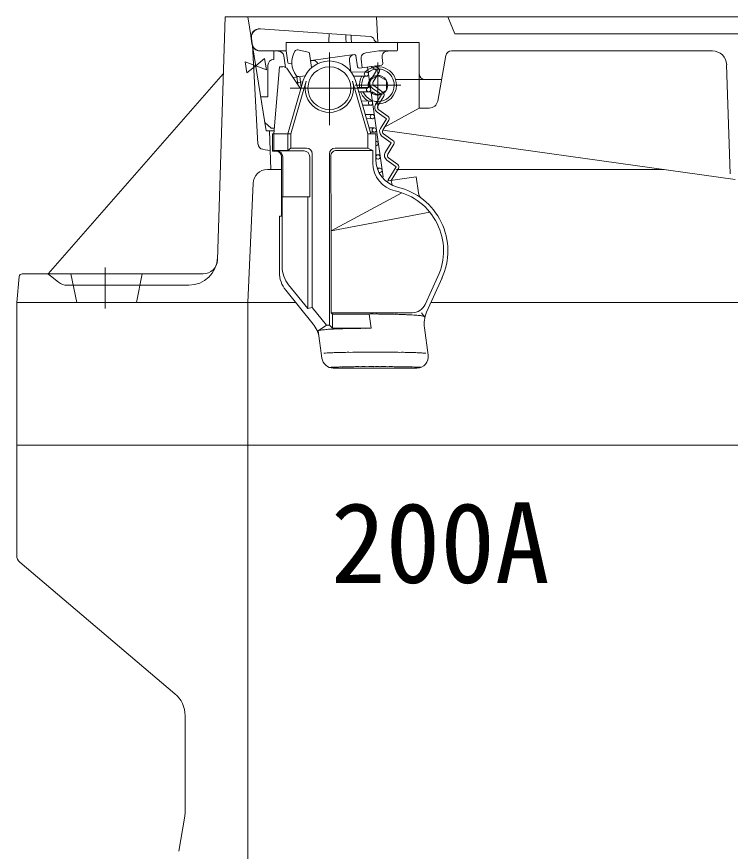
# Model space of a CAD drawing. Units: millimetres at full size, sheet at 1:20; details may follow other scales. Extents: x -4514 to 4514, y -3160 to 3160.
# Drawn here: x -3897.8 to -3647.8, y 2207.5 to 2499.6 of the extents above; entities that cross this region are included whole.
import ezdxf
from ezdxf.enums import TextEntityAlignment as Align

# ---------------------------------------------------------------- set-up
doc = ezdxf.new("R2010")
doc.units = ezdxf.units.MM
doc.header["$LTSCALE"] = 20
doc.layers.add('0-7_TEMP01', color=3, linetype='Continuous', lineweight=18)
doc.layers.add('0-9_躯体', color=7, linetype='Continuous', lineweight=9)
doc.layers.add('0-F_注釈', color=1, linetype='Continuous')
doc.styles.add('ＭＳ ゴシック', font='')
doc.styles.get('ＭＳ ゴシック').set_extended_font_data('MS Gothic')

msp = doc.modelspace()

# ---------------------------------------------------------------- linework, layer by layer
at = {"layer": '0-7_TEMP01'}
for p, q in [((-3788.24, 2487.14), (-3788.24, 2461.64)), ((-3771.24, 2483.64), (-3771.24, 2467.65)), ((-3801.96, 2474.64), (-3774.79, 2474.64)), ((-3779.25, 2475.64), (-3763.24, 2475.64)), ((-3866.75, 2411.84), (-3866.75, 2397.47))]:
    msp.add_line(p, q, dxfattribs=at)
at = {"layer": '0-9_躯体'}
for p, q in [((-3824.75, 2499.64), (-3827.47, 2414.49)), ((-3824.75, 2499.64), (-3308.74, 2499.64)), ((-3316.75, 2499.64), (-3816.75, 2499.64)), ((-3810.41, 2459.65), (-3816.75, 2499.64)), ((-3810.88, 2462.65), (-3816.75, 2499.64)), ((-3771.74, 2499.64), (-3771.24, 2490.65)), ((-3746.74, 2499.64), (-3744.25, 2493.65)), ((-3773.92, 2492.72), (-3812.5, 2495.39)), ((-3815.42, 2490.22), (-3815.68, 2491.99)), ((-3815.27, 2490.22), (-3815.52, 2491.97)), ((-3788.39, 2492.22), (-3788.36, 2492.61)), ((-3788.39, 2492.22), (-3788.39, 2490.64)), ((-3788.36, 2492.61), (-3788.34, 2492.88)), ((-3788.32, 2493.2), (-3788.32, 2493.34)), ((-3782.52, 2492.06), (-3782.51, 2492.35)), ((-3782.52, 2492.06), (-3782.38, 2490.64)), ((-3782.51, 2492.35), (-3782.49, 2492.53)), ((-3782.49, 2492.53), (-3782.48, 2492.7)), ((-3782.48, 2492.7), (-3782.47, 2492.85)), ((-3780.6, 2491.99), (-3780.43, 2490.64)), ((-3404.25, 2493.65), (-3744.25, 2493.65)), ((-3815.16, 2489.64), (-3813.24, 2455.07)), ((-3764.68, 2490.64), (-3803.39, 2490.64)), ((-3803.39, 2490.64), (-3803.39, 2487.64)), ((-3771.24, 2490.65), (-3756.75, 2490.65)), ((-3764.38, 2487.94), (-3764.38, 2490.34)), ((-3756.75, 2490.65), (-3756.75, 2467.65)), ((-3803.39, 2487.64), (-3812.45, 2487.64)), ((-3807.74, 2487.64), (-3807.74, 2484.65)), ((-3803.39, 2487.64), (-3802.83, 2483.66)), ((-3799.23, 2487.99), (-3795.61, 2487.21)), ((-3795.22, 2486.79), (-3794.53, 2481.88)), ((-3794.57, 2484.32), (-3779.52, 2486.43)), ((-3775.42, 2487), (-3770.94, 2487.64)), ((-3770.94, 2487.64), (-3764.68, 2487.64)), ((-3654.08, 2487.65), (-3745.44, 2487.65)), ((-3804.19, 2485.91), (-3803.62, 2481.91)), ((-3802.26, 2483.24), (-3801.38, 2483.36)), ((-3794.57, 2484.32), (-3794.37, 2484.34)), ((-3781.22, 2484.17), (-3780.68, 2480.38)), ((-3778.95, 2486.01), (-3778.39, 2482.04)), ((-3777.11, 2484.74), (-3776.7, 2481.78)), ((-3769.77, 2485.36), (-3769.49, 2483.3)), ((-3747.41, 2486), (-3750.3, 2470.1)), ((-3809.75, 2482.64), (-3809.75, 2471.64)), ((-3807.74, 2458.64), (-3805.75, 2482.14)), ((-3807.74, 2458.64), (-3805.75, 2482.14)), ((-3805.75, 2482.14), (-3804.52, 2482.14)), ((-3805.75, 2482.14), (-3804.52, 2482.14)), ((-3798.22, 2474.33), (-3802.85, 2481.26)), ((-3780.6, 2480.32), (-3775.36, 2480.27)), ((-3769.91, 2482.73), (-3777.83, 2481.61)), ((-3774.84, 2482), (-3769.45, 2443.59)), ((-3771.69, 2480.77), (-3773.79, 2477.36)), ((-3773.68, 2482.2), (-3771.69, 2480.77)), ((-3770.84, 2480.26), (-3772.93, 2476.83)), ((-3772.25, 2482.4), (-3771.11, 2481.59)), ((-3649.09, 2482.81), (-3647.81, 2444.58)), ((-3886.74, 2409.65), (-3825.39, 2479.64)), ((-3802.74, 2458.64), (-3797.38, 2477.28)), ((-3796.68, 2478.97), (-3800.95, 2478.37)), ((-3799.61, 2478.52), (-3799.28, 2476.18)), ((-3798.62, 2478.67), (-3798.09, 2474.86)), ((-3798.22, 2474.33), (-3797.38, 2477.28)), ((-3779.72, 2478.83), (-3775.15, 2478.78)), ((-3773.74, 2458.64), (-3779.12, 2477.28)), ((-3771.24, 2479.08), (-3774.24, 2477.34)), ((-3774.24, 2477.34), (-3774.24, 2474.83)), ((-3771.24, 2479.08), (-3768.25, 2477.34)), ((-3768.25, 2477.34), (-3768.25, 2473.95)), ((-3765.15, 2477.64), (-3749.16, 2477.64)), ((-3754.74, 2477.64), (-3748.93, 2477.64)), ((-3801.74, 2458.64), (-3796.41, 2477.02)), ((-3799.69, 2476.53), (-3797.48, 2476.87)), ((-3799.28, 2476.17), (-3799.38, 2476.05)), ((-3774.75, 2458.64), (-3780.08, 2477.02)), ((-3778.41, 2474.86), (-3774.59, 2474.82)), ((-3773.24, 2474.68), (-3769.98, 2472.35)), ((-3772.66, 2475.5), (-3769.39, 2473.16)), ((-3812.31, 2471.64), (-3809.75, 2471.64)), ((-3777.99, 2473.37), (-3774.39, 2473.34)), ((-3771.24, 2472.22), (-3773.26, 2473.38)), ((-3769.98, 2472.35), (-3772.07, 2468.93)), ((-3771.24, 2472.22), (-3768.25, 2473.95)), ((-3769.12, 2471.83), (-3771.22, 2468.4)), ((-3777.05, 2470.14), (-3773.94, 2470.12)), ((-3776.61, 2468.66), (-3773.73, 2468.64)), ((-3771.53, 2466.26), (-3768.27, 2463.93)), ((-3770.94, 2467.07), (-3767.69, 2464.74)), ((-3756.75, 2467.65), (-3769.15, 2460.82)), ((-3756.75, 2467.65), (-3753.25, 2467.65)), ((-3775.69, 2465.44), (-3773.28, 2465.42)), ((-3775.27, 2463.95), (-3773.06, 2463.93)), ((-3768.27, 2463.93), (-3770.36, 2460.5)), ((-3767.41, 2463.4), (-3769.51, 2459.98)), ((-3808.57, 2460.64), (-3810.88, 2462.65)), ((-3808.57, 2460.64), (-3807.55, 2460.64)), ((-3774.34, 2460.73), (-3772.61, 2460.72)), ((-3769.47, 2459.88), (-3646.09, 2442.66)), ((-3810.41, 2459.65), (-3807.62, 2459.65)), ((-3809.24, 2459.65), (-3808.74, 2446.14)), ((-3808.11, 2458.64), (-3801.74, 2458.64)), ((-3808.11, 2458.64), (-3808.11, 2452.58)), ((-3808.11, 2458.64), (-3808.11, 2452.58)), ((-3807.74, 2458.64), (-3807.74, 2452.83)), ((-3802.74, 2458.64), (-3802.74, 2452.83)), ((-3801.74, 2458.64), (-3801.74, 2453.65)), ((-3774.75, 2458.64), (-3771.99, 2458.64)), ((-3774.75, 2458.64), (-3774.75, 2453.65)), ((-3773.89, 2459.24), (-3772.4, 2459.23)), ((-3771.99, 2458.64), (-3771.99, 2449.72)), ((-3769.81, 2457.83), (-3766.55, 2455.5)), ((-3769.23, 2458.64), (-3765.97, 2456.31)), ((-3766.55, 2455.5), (-3768.64, 2452.07)), ((-3765.7, 2454.98), (-3767.79, 2451.55)), ((-3811.57, 2453.21), (-3808.99, 2452.78)), ((-3807.74, 2452.83), (-3808.11, 2452.58)), ((-3806.99, 2452.58), (-3808.11, 2452.58)), ((-3802.74, 2452.83), (-3807.74, 2452.83)), ((-3797.11, 2452.64), (-3806.75, 2452.64)), ((-3801.74, 2453.65), (-3802.74, 2452.83)), ((-3796.24, 2453.65), (-3801.74, 2453.65)), ((-3794.25, 2451.64), (-3794.25, 2397.82)), ((-3788.24, 2451.64), (-3788.24, 2391.64)), ((-3774.75, 2453.65), (-3786.24, 2453.65)), ((-3772.99, 2452.83), (-3785.74, 2452.83)), ((-3771.99, 2451.31), (-3771.29, 2451.3)), ((-3804.99, 2450.58), (-3804.99, 2429.85)), ((-3804.57, 2450.64), (-3804.57, 2436.64)), ((-3795.11, 2450.64), (-3795.11, 2436.64)), ((-3787.75, 2450.82), (-3787.62, 2424.64)), ((-3771.99, 2449.83), (-3771.08, 2449.82)), ((-3768.1, 2449.4), (-3764.84, 2447.07)), ((-3767.52, 2450.22), (-3764.26, 2447.88)), ((-3809.95, 2446.14), (-3804.98, 2446.14)), ((-3771.49, 2446.61), (-3770.63, 2446.61)), ((-3764.84, 2447.07), (-3767.62, 2442.52)), ((-3763.98, 2446.55), (-3766.56, 2442.33)), ((-3764.75, 2446.14), (-3671.03, 2446.14)), ((-3770.86, 2445.12), (-3770.42, 2445.11)), ((-3757.84, 2443.56), (-3768.43, 2442.08)), ((-3768.42, 2442.06), (-3766.56, 2442.33)), ((-3767.62, 2442.52), (-3767.55, 2442.2)), ((-3766.56, 2442.33), (-3766.22, 2440.66)), ((-3757.84, 2443.56), (-3757.05, 2437.98)), ((-3816.75, 2399.64), (-3814.95, 2441.36)), ((-3804.99, 2436.64), (-3795.11, 2436.64)), ((-3804.74, 2436.64), (-3804.74, 2412.11)), ((-3795.74, 2436.64), (-3795.74, 2397.45)), ((-3762.82, 2438), (-3787.62, 2424.64)), ((-3753.05, 2431.19), (-3787.62, 2424.64)), ((-3805.75, 2429.85), (-3804.99, 2429.85)), ((-3805.75, 2429.85), (-3805.75, 2410.17)), ((-3787.62, 2424.64), (-3787.62, 2396.02)), ((-3896.84, 2408.75), (-3897.75, 2399.64)), ((-3895.84, 2409.65), (-3832.46, 2409.65)), ((-3885.93, 2408.98), (-3883.12, 2406.74)), ((-3878.75, 2409.65), (-3876.74, 2399.64)), ((-3853.75, 2409.65), (-3855.75, 2399.64)), ((-3754.67, 2398.94), (-3750.2, 2408.68)), ((-3754.18, 2396.16), (-3748.76, 2408.23)), ((-3748.84, 2408.06), (-3748.8, 2408.15)), ((-3879.99, 2405.64), (-3837.43, 2405.64)), ((-3795.74, 2397.45), (-3802.51, 2405.81)), ((-3793.95, 2392.07), (-3803.51, 2403.87)), ((-3897.75, 2399.64), (-3800.18, 2399.64)), ((-3897.75, 2399.64), (-3897.75, 2349.64)), ((-3816.75, 2399.64), (-3816.75, 2349.64)), ((-3752.51, 2399.64), (-3316.75, 2399.64)), ((-3794.25, 2397.82), (-3795.74, 2397.45)), ((-3789.24, 2391.64), (-3794.25, 2397.82)), ((-3787.17, 2395.57), (-3787.62, 2396.02)), ((-3759.21, 2396.02), (-3787.62, 2396.02)), ((-3787.17, 2395.57), (-3787.17, 2390.66)), ((-3774.32, 2395.57), (-3787.17, 2395.57)), ((-3774.32, 2395.57), (-3773.62, 2390.57)), ((-3756.01, 2396.02), (-3754.86, 2394.64)), ((-3789.24, 2391.64), (-3792.17, 2389.64)), ((-3792.17, 2389.65), (-3790.83, 2380.09)), ((-3773.62, 2390.57), (-3787.07, 2390.57)), ((-3754.96, 2390.68), (-3753.62, 2381.2)), ((-3786.87, 2376.64), (-3757.58, 2376.64)), ((-3897.75, 2349.64), (-3566.75, 2349.64)), ((-3897.75, 2349.64), (-3897.75, 2311.05)), ((-3816.75, 2349.64), (-3816.75, 2149.64)), ((-3896.67, 2308.75), (-3842.35, 2262.64)), ((-3838.74, 2254.96), (-3838.74, 2221.47)), ((-3838.88, 2219.83), (-3840.94, 2207.51))]:
    msp.add_line(p, q, dxfattribs=at)
for points in [[(-3815.52, 2491.97), (-3815.54, 2492.14), (-3815.55, 2492.3), (-3815.55, 2492.45), (-3815.54, 2492.62), (-3815.53, 2492.78), (-3815.5, 2492.94), (-3815.46, 2493.09), (-3815.42, 2493.25), (-3815.37, 2493.4), (-3815.31, 2493.56), (-3815.24, 2493.7), (-3815.17, 2493.85), (-3815.09, 2493.99), (-3815, 2494.12), (-3814.9, 2494.25), (-3814.8, 2494.38), (-3814.68, 2494.5), (-3814.57, 2494.61), (-3814.45, 2494.71), (-3814.32, 2494.81), (-3814.18, 2494.9), (-3814.05, 2494.99), (-3813.9, 2495.07), (-3813.76, 2495.14), (-3813.61, 2495.19), (-3813.46, 2495.24), (-3813.3, 2495.29), (-3813.14, 2495.33), (-3812.98, 2495.36), (-3812.83, 2495.38), (-3812.66, 2495.39), (-3812.51, 2495.39), (-3812.34, 2495.38)], [(-3788.34, 2492.88), (-3788.33, 2493.13), (-3788.32, 2493.2)], [(-3788.32, 2493.34), (-3788.32, 2493.46), (-3788.31, 2493.51), (-3788.31, 2493.56), (-3788.31, 2493.6), (-3788.31, 2493.63), (-3788.31, 2493.66), (-3788.31, 2493.68), (-3788.31, 2493.7), (-3788.32, 2493.71)], [(-3782.47, 2492.85), (-3782.47, 2492.99), (-3782.47, 2493.05), (-3782.47, 2493.09), (-3782.47, 2493.14), (-3782.47, 2493.18), (-3782.47, 2493.22), (-3782.47, 2493.25), (-3782.47, 2493.27), (-3782.47, 2493.3), (-3782.47, 2493.31)], [(-3780.6, 2491.99), (-3780.6, 2492.08), (-3780.6, 2492.18), (-3780.6, 2492.27), (-3780.6, 2492.36), (-3780.6, 2492.44), (-3780.6, 2492.52), (-3780.61, 2492.6), (-3780.61, 2492.67), (-3780.62, 2492.74), (-3780.62, 2492.82), (-3780.64, 2492.88), (-3780.64, 2492.93), (-3780.66, 2492.99), (-3780.66, 2493.03), (-3780.68, 2493.07), (-3780.69, 2493.11), (-3780.7, 2493.13), (-3780.72, 2493.16), (-3780.73, 2493.18), (-3780.75, 2493.18), (-3780.77, 2493.19)], [(-3812.31, 2487.64), (-3812.46, 2487.64), (-3812.62, 2487.65), (-3812.78, 2487.67), (-3812.93, 2487.7), (-3813.09, 2487.74), (-3813.24, 2487.78), (-3813.39, 2487.84), (-3813.54, 2487.9), (-3813.68, 2487.97), (-3813.82, 2488.05), (-3813.95, 2488.13), (-3814.09, 2488.22), (-3814.21, 2488.32), (-3814.33, 2488.43), (-3814.45, 2488.54), (-3814.56, 2488.65), (-3814.65, 2488.77), (-3814.75, 2488.9), (-3814.84, 2489.03), (-3814.92, 2489.17), (-3814.99, 2489.31), (-3815.06, 2489.45), (-3815.12, 2489.6), (-3815.17, 2489.75), (-3815.22, 2489.91), (-3815.25, 2490.06), (-3815.27, 2490.22)], [(-3774.75, 2453.65), (-3772.99, 2452.83), (-3772.99, 2448.41)], [(-3789.24, 2391.64), (-3788.24, 2391.64), (-3787.17, 2390.66)]]:
    msp.add_lwpolyline(points, dxfattribs=at)
for points in [[(-3814.04, 2482.46), (-3817.78, 2483.89), (-3817.15, 2479.95)], [(-3814.01, 2482.46), (-3810.28, 2481.03), (-3810.9, 2484.98)]]:
    msp.add_lwpolyline(points, close=True, dxfattribs=at)
for centre, radius in [((-3788.24, 2474.64), 7.5), ((-3775.25, 2479.53), 0.75), ((-3774.49, 2474.08), 0.75), ((-3773.83, 2469.38), 0.75), ((-3773.17, 2464.68), 0.75), ((-3772.51, 2459.97), 0.75), ((-3771.18, 2450.57), 0.75)]:
    msp.add_circle(centre, radius, dxfattribs=at)
for centre, radius, start, end in [((-3812.7, 2492.4), 3, 86.027, 187.97), ((-3774.03, 2491.22), 1.5, 17.799, 86.027), ((-3812.45, 2490.64), 3, 187.97, 270), ((-3771.18, 2492.14), 1.5, 197.799, 270), ((-3764.68, 2490.34), 0.3, 0, 90), ((-3806.16, 2485.63), 2, 8, 90), ((-3793.89, 2483.63), 7.5, 148.67, 217.811), ((-3799.43, 2487.01), 1, 77.776, 148.67), ((-3795.72, 2486.72), 0.5, 8, 77.776), ((-3779.24, 2484.45), 2, 97.953, 188), ((-3779.45, 2485.94), 0.5, 8, 98), ((-3775.14, 2485.03), 2, 98, 188), ((-3767.8, 2485.63), 2, 90, 188), ((-3764.68, 2487.94), 0.3, 270, 0), ((-3745.44, 2485.64), 2, 90, 169.695), ((-3654.08, 2482.64), 5, 1.909, 90), ((-3807.74, 2482.64), 2, 90, 180), ((-3802.33, 2483.73), 0.5, 188, 278), ((-3788.24, 2474.64), 9.5, 16.083, 163.917), ((-3788.24, 2474.64), 9.5, 16.083, 163.917), ((-3794.53, 2484.01), 0.3, 98, 188), ((-3794.09, 2482.36), 2, 27.333, 98), ((-3769.98, 2483.23), 0.5, 278, 8), ((-3804.52, 2480.15), 2, 33.755, 90), ((-3804.52, 2480.15), 2, 33.755, 90), ((-3777.9, 2482.11), 0.5, 188, 278), ((-3771.24, 2475.64), 6.5, 0, 134.446), ((-3771.24, 2475.64), 5.7, 0, 125.623), ((-3771.69, 2480.77), 1, 328.57, 54.43), ((-3799.02, 2479.65), 1, 217.811, 278), ((-3771.24, 2475.64), 6.5, 150.768, 187.002), ((-3771.24, 2475.64), 5.7, 146.362, 188.066), ((-3771.24, 2475.64), 3.44, 0, 193.678), ((-3772.08, 2476.31), 2, 148.57, 234.43), ((-3754.74, 2479.64), 2, 180, 270), ((-3788.24, 2474.64), 8.5, 163.8, 16.2), ((-3771.24, 2475.64), 5.7, 203.548, 0), ((-3771.24, 2475.64), 3.44, 221.95, 0), ((-3772.08, 2476.31), 1, 148.57, 234.43), ((-3771.24, 2475.64), 6.5, 270, 0), ((-3771.24, 2475.64), 6.5, 200.437, 237.754), ((-3769.98, 2472.35), 1, 328.57, 54.43), ((-3770.37, 2467.89), 2, 148.57, 234.43), ((-3771.24, 2475.64), 6.5, 262.384, 270), ((-3753.25, 2470.65), 3, 270, 349.695), ((-3770.37, 2467.89), 1, 148.57, 234.43), ((-3768.27, 2463.93), 1, 328.57, 54.43), ((-3768.65, 2459.45), 2, 148.57, 234.43), ((-3768.65, 2459.45), 1, 148.57, 234.43), ((-3811.23, 2455.19), 2, 183.194, 260.538), ((-3771.84, 2455.27), 0.75, 0, 101.287), ((-3771.84, 2455.27), 0.75, 259.249, 0), ((-3766.55, 2455.5), 1, 328.57, 54.43), ((-3806.99, 2450.58), 2, 0, 90), ((-3806.57, 2450.64), 2, 0, 90), ((-3797.11, 2450.64), 2, 0, 90), ((-3796.24, 2451.64), 2, 0, 90), ((-3786.24, 2451.64), 2, 90, 180), ((-3785.74, 2450.83), 2, 90, 180.273), ((-3766.94, 2451.03), 2, 148.57, 234.43), ((-3766.94, 2451.03), 1, 148.57, 234.43), ((-3762.99, 2448.41), 10, 180, 257.611), ((-3761.99, 2449.72), 10, 180, 256.403), ((-3809.95, 2441.15), 5, 90, 177.537), ((-3770.53, 2445.86), 0.75, 0, 168.093), ((-3770.53, 2445.86), 0.75, 239.403, 0), ((-3764.84, 2447.07), 1, 328.57, 54.43), ((-3769.75, 2417.65), 23, 335.368, 76.403), ((-3769.75, 2417.65), 23, 335.368, 76.403), ((-3769.75, 2417.65), 21.5, 335.368, 77.611), ((-3754.09, 2438.4), 3, 188, 232.964), ((-3837.43, 2415.65), 10, 270, 358.172), ((-3832.46, 2414.64), 5, 270, 358.172), ((-3795.74, 2410.17), 10, 180, 219.017), ((-3794.75, 2412.11), 10, 180, 219.017), ((-3895.84, 2408.64), 1, 90, 174.289), ((-3887.8, 2406.65), 3, 51.34, 90), ((-3769.75, 2417.65), 23, 335.478, 335.835), ((-3879.99, 2410.64), 5, 231.34, 270), ((-3759.21, 2401.02), 5, 270, 335.368), ((-3773.41, 2376.27), 19.32, 87.0399, 92.6893), ((-3771.61, 2376.44), 19.14, 86.7672, 92.4166), ((-3769.83, 2376.78), 18.79, 86.4873, 92.1367), ((-3768.1, 2377.3), 18.24, 86.1925, 91.8418), ((-3766.41, 2377.98), 17.52, 85.8774, 91.5268), ((-3745.05, 2392.07), 10, 155.835, 188), ((-3764.81, 2378.83), 16.64, 85.5313, 91.1806), ((-3763.3, 2379.82), 15.59, 85.1418, 90.7912), ((-3761.89, 2380.97), 14.38, 84.6919, 90.3413), ((-3760.61, 2382.25), 13.05, 84.1547, 89.804), ((-3759.45, 2383.64), 11.59, 83.4875, 89.1369), ((-3758.44, 2385.15), 10.01, 82.6183, 88.2676), ((-3757.59, 2386.75), 8.34, 81.4081, 87.0575), ((-3756.89, 2388.42), 6.6, 79.5786, 85.2279), ((-3756.36, 2390.15), 4.8, 76.3917, 82.0411), ((-3756, 2391.93), 3, 69.3541, 75.0034), ((-3755.82, 2393.73), 1.32, 43.0396, 48.6889), ((-3755.81, 2395.44), 1.25, 317.8248, 317.9969), ((-3755.8, 2395.49), 1.28, 315.5435, 315.7157), ((-3755.79, 2395.28), 1.14, 323.8496, 324.0217), ((-3755.8, 2395.22), 1.11, 326.6525, 326.8246), ((-3755.8, 2395.17), 1.08, 328.8597, 329.0318), ((-3755.79, 2395.39), 1.21, 319.2614, 319.4335), ((-3755.8, 2395.32), 1.18, 322.1671, 322.3392), ((-3755.79, 2394.67), 0.93, 358.0663, 358.2385), ((-3755.79, 2394.78), 0.94, 350.7516, 350.9237), ((-3755.78, 2394.99), 0.99, 338.0052, 338.1773), ((-3755.79, 2394.94), 0.98, 340.9263, 341.0984), ((-3755.79, 2394.89), 0.965, 343.7247, 343.8968), ((-3755.78, 2395.1), 1.04, 331.8738, 332.0459), ((-3755.79, 2395.05), 1.02, 334.5942, 334.7664), ((-3755.77, 2394.72), 0.92, 354.9442, 355.1163), ((-3755.77, 2394.83), 0.94, 347.6492, 347.8213), ((-3801.72, 2385.77), 10, 8, 39.017), ((-3790.31, 2389.79), 1.88, 183.9394, 184.0056), ((-3790.31, 2389.86), 1.88, 186.3071, 186.3733), ((-3791.2, 2388.78), 1.3, 132.5353, 138.1352), ((-3791.24, 2389.05), 1.12, 145.4548, 145.6852), ((-3790.33, 2389.6), 1.84, 177.5474, 177.6136), ((-3791.24, 2389.11), 1.08, 148.3806, 148.6109), ((-3790.33, 2389.59), 1.84, 177.5474, 177.6136), ((-3790.36, 2389.64), 1.81, 179.1484, 179.2147), ((-3790.33, 2389.64), 1.84, 179.16, 179.2262), ((-3790.33, 2388.8), 2.04, 154.8176, 154.8838), ((-3790.33, 2389.69), 1.84, 180.7738, 180.84), ((-3790.33, 2389.72), 1.84, 181.5804, 181.6467), ((-3791.24, 2389.25), 1.01, 155.5803, 155.8106), ((-3791.24, 2389.33), 0.985, 159.9388, 160.1692), ((-3790.33, 2389.74), 1.84, 182.3864, 182.4526), ((-3790.33, 2389.76), 1.84, 183.1914, 183.2576), ((-3790.33, 2389.76), 1.84, 183.1914, 183.2576), ((-3790.33, 2389.81), 1.85, 184.7973, 184.8635), ((-3790.33, 2389.84), 1.85, 185.5976, 185.6638), ((-3791.24, 2389.46), 0.945, 168.0428, 168.2731), ((-3790.33, 2389.86), 1.85, 186.3956, 186.4619), ((-3790.33, 2389.91), 1.86, 187.984, 188.0502), ((-3791.23, 2388.91), 1.22, 139.6278, 139.8581), ((-3791.23, 2388.97), 1.17, 142.138, 142.3684), ((-3791.24, 2389.19), 1.04, 152.0304, 152.2607), ((-3791.24, 2389.4), 0.96, 164.1227, 164.353), ((-3791.24, 2389.55), 0.93, 172.9874, 173.2177), ((-3791.24, 2389.62), 0.925, 177.5758, 177.8061), ((-3791.22, 2388.68), 1.38, 132.2423, 132.4726), ((-3791.23, 2388.76), 1.31, 134.1946, 134.4249), ((-3791.22, 2388.82), 1.26, 136.794, 137.0243), ((-3791.21, 2388.62), 1.43, 130.2266, 130.4569), ((-3791.21, 2388.54), 1.49, 128.1393, 128.3696), ((-3791.03, 2387.06), 2.88, 105.7104, 111.3103), ((-3790.7, 2385.36), 4.61, 98.4134, 104.0133), ((-3790.2, 2383.7), 6.33, 95.0974, 100.6972), ((-3789.54, 2382.09), 8, 93.1853, 98.7852), ((-3788.72, 2380.57), 9.6, 91.9288, 97.5287), ((-3787.77, 2379.13), 11.11, 91.0221, 96.622), ((-3786.68, 2377.78), 12.52, 90.3284, 95.9283), ((-3785.46, 2376.55), 13.81, 89.768, 95.3679), ((-3784.12, 2375.44), 14.97, 89.302, 94.9019), ((-3782.68, 2374.47), 15.98, 88.8984, 94.4983), ((-3781.16, 2373.65), 16.86, 88.5386, 94.1385), ((-3779.56, 2372.98), 17.56, 88.2132, 93.8131), ((-3777.9, 2372.47), 18.09, 87.9088, 93.5087), ((-3776.21, 2372.11), 18.46, 87.6193, 93.2192), ((-3774.48, 2371.93), 18.66, 87.3387, 92.9386), ((-3789.13, 2374.8), 7.13, 89.1499, 98.2675), ((-3787.83, 2372.23), 9.78, 87.9353, 97.0529), ((-3786.13, 2369.9), 12.17, 87.2218, 96.3394), ((-3784.09, 2367.87), 14.27, 86.7332, 95.8508), ((-3781.75, 2366.18), 15.99, 86.3614, 95.479), ((-3779.17, 2364.9), 17.32, 86.0555, 95.1731), ((-3776.42, 2364.03), 18.21, 85.7868, 94.9044), ((-3773.57, 2363.62), 18.64, 85.5369, 94.6545), ((-3770.69, 2363.65), 18.6, 85.2918, 94.4094), ((-3767.85, 2364.15), 18.09, 85.0401, 94.1577), ((-3765.12, 2365.09), 17.12, 84.7662, 93.8838), ((-3762.59, 2366.45), 15.72, 84.4516, 93.5692), ((-3760.29, 2368.19), 13.93, 84.0639, 93.1815), ((-3758.31, 2370.28), 11.78, 83.5475, 92.6651), ((-3757.58, 2380.64), 4, 270, 8), ((-3756.67, 2372.65), 9.34, 82.7771, 91.8947), ((-3755.43, 2375.25), 6.66, 81.4127, 90.5303), ((-3786.87, 2380.64), 4, 188, 270), ((-3787.16, 2367.21), 9.72, 88.8042, 96.221), ((-3785.82, 2365.29), 11.7, 88.1955, 95.6123), ((-3784.23, 2363.55), 13.48, 87.7576, 95.1743), ((-3782.44, 2362.05), 15.04, 87.4176, 94.8343), ((-3780.46, 2360.77), 16.34, 87.1357, 94.5525), ((-3778.34, 2359.78), 17.38, 86.8928, 94.3096), ((-3776.11, 2359.05), 18.11, 86.6731, 94.0898), ((-3773.8, 2358.63), 18.55, 86.4671, 93.8839), ((-3771.46, 2358.5), 18.68, 86.2682, 93.6849), ((-3769.11, 2358.68), 18.5, 86.0682, 93.4849), ((-3766.81, 2359.16), 18, 85.8606, 93.2773), ((-3764.6, 2359.93), 17.21, 85.6376, 93.0543), ((-3762.5, 2360.98), 16.12, 85.3885, 92.8053), ((-3760.55, 2362.3), 14.78, 85.099, 92.5157), ((-3758.8, 2363.85), 13.18, 84.7445, 92.1612), ((-3757.26, 2365.61), 11.36, 84.2814, 91.6982), ((-3894.75, 2311.05), 3, 180, 230.195), ((-3848.74, 2254.96), 10, 0, 50.194), ((-3848.74, 2221.47), 10, 350.538, 0)]:
    msp.add_arc(centre, radius, start, end, dxfattribs=at)

# ---------------------------------------------------------------- texts
at = {"layer": '0-F_注釈', "style": 'ＭＳ ゴシック'}
msp.add_text('200A', height=28.15, dxfattribs=at).set_placement((-3787.69, 2293.02), align=Align.BOTTOM_LEFT)

doc.saveas('drawing.dxf')
